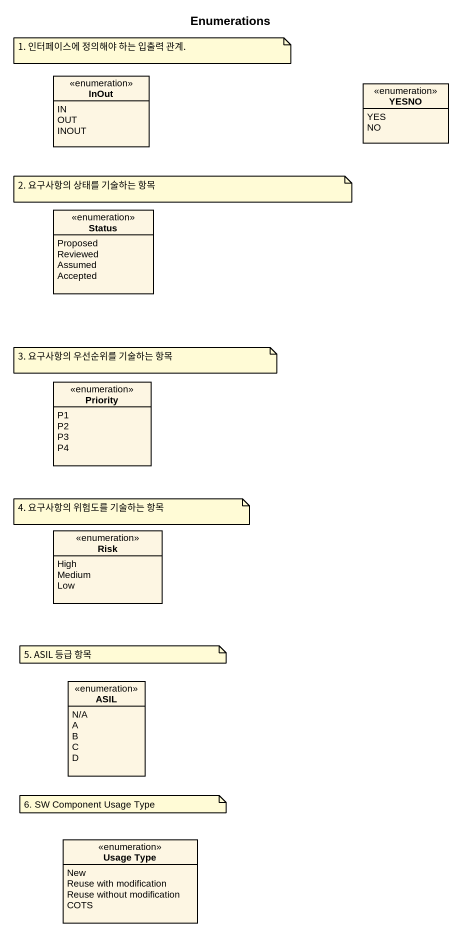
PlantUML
@startuml
title Enumerations
hide circle
hide empty members
enum InOut {
  IN
  OUT
  INOUT
}
enum YESNO {
  YES
  NO
}
enum Status {
  Proposed
  Reviewed
  Assumed
  Accepted
}
enum Priority {
  P1
  P2
  P3
  P4
}
enum Risk {
  High
  Medium
  Low
}
enum ASIL {
  N/A
  A
  B
  C
  D
}
enum "Usage Type" as Usage_Type {
  New
  Reuse with modification
  Reuse without modification
  COTS
}
note as N1
  1. 인터페이스에 정의해야 하는 입출력 관계.
end note
note as N2
  2. 요구사항의 상태를 기술하는 항목
end note
note as N3
  3. 요구사항의 우선순위를 기술하는 항목
end note
note as N4
  4. 요구사항의 위험도를 기술하는 항목
end note
note as N5
  5. ASIL 등급 항목
end note
note as N6
  6. SW Component Usage Type
end note
@enduml
